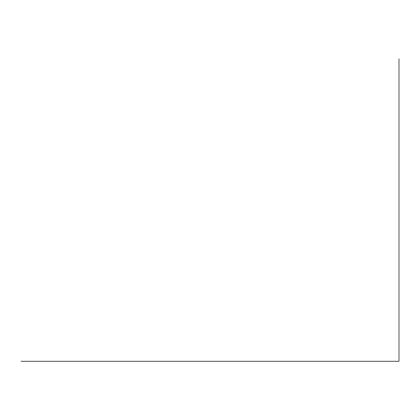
<?xml version="1.0" encoding="UTF-8"?>
<svg xmlns="http://www.w3.org/2000/svg" width="420" height="420" viewBox="0 0 420 420"><rect width="100%" height="100%" fill="white"/><g stroke="black" fill="none" stroke-linecap="round" stroke-linejoin="round"><path stroke-width="0.63" d="M21 361.2L399 361.2L399 58.8"/></g></svg>
